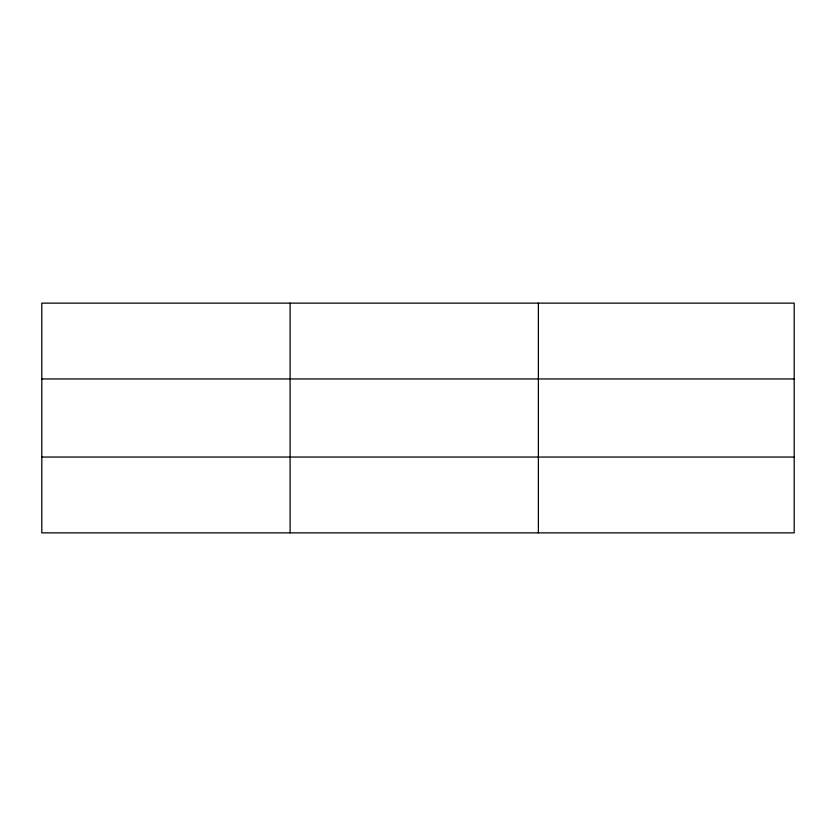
<?xml version="1.0" encoding="UTF-8"?>
<svg xmlns="http://www.w3.org/2000/svg" width="836" height="836" viewBox="0 0 836 836"><rect width="100%" height="100%" fill="white"/><g stroke="black" fill="none" stroke-linecap="round" stroke-linejoin="round"><path stroke-width="1.25" d="M290.092 532.866L290.092 303.134M538.384 532.866L538.384 303.134M794.2 457.052L794.2 532.866L41.8 532.866L41.8 303.134L794.2 303.134L794.2 457.052L41.8 457.052M41.8 378.948L794.2 378.948"/></g></svg>
